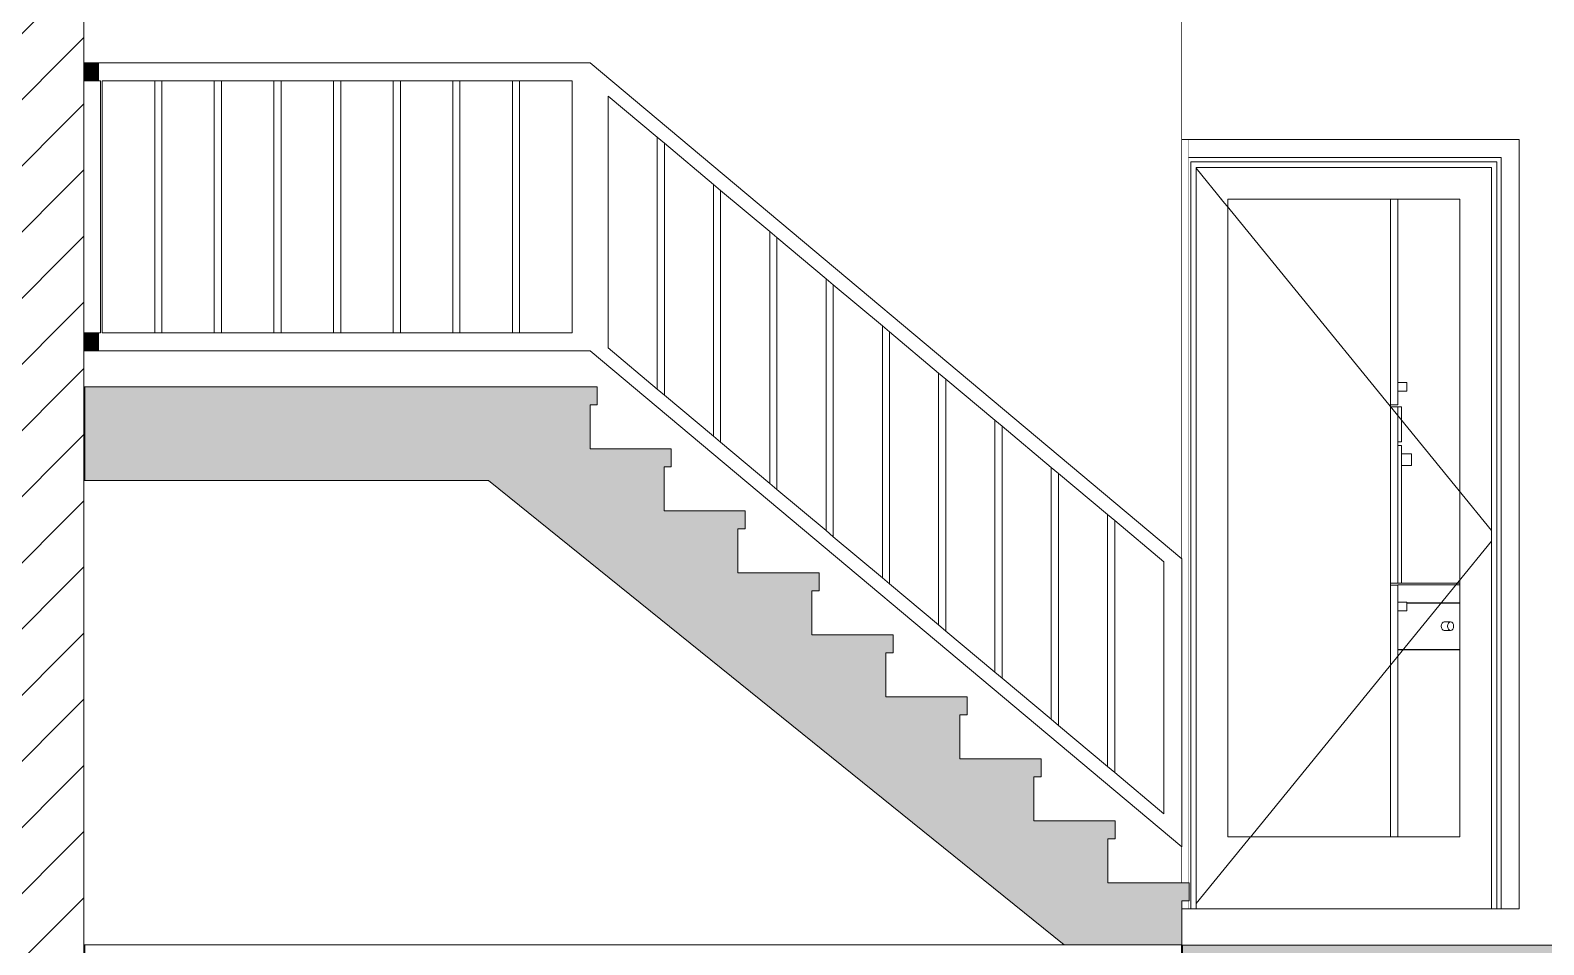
# Model space of a CAD drawing. Header units: millimetres. Extents: x -9413 to 8527, y -300 to 11224.
# Drawn here: x -3089 to 1117, y 4100 to 6641 of the extents above; entities that cross this region are included whole.
import ezdxf

# ---------------------------------------------------------------- set-up
doc = ezdxf.new("R2010")
doc.units = ezdxf.units.MM
doc.header["$MEASUREMENT"] = 0
doc.linetypes.add('Wipeout_Contour', pattern=[1000, 0, -1000])
for name, color, linetype in [('ArchiCAD Doors', 7, 'Continuous'), ('Interior - Furniture', 7, 'Continuous'), ('Structural - Bearing', 7, 'Continuous'), ('Structural - Combined', 7, 'Continuous')]:
    doc.layers.add(name, color=color, linetype=linetype)
for name, color, linetype, lineweight, true_color in [('ArchiCAD Doors_Pen_No__3', 7, 'Continuous', 18, 0xff6600), ('ArchiCAD Doors_Pen_No__87', 7, 'Continuous', 20, 0x6a6a6a), ('Interior - Furniture _Pen_No__4', 7, 'Continuous', 20, 0x029e21), ('Structural - Bearing_Pen_No__160', 7, 'Continuous', 20, 0xb4a35c), ('Structural - Bearing_Pen_No__168', 7, 'Continuous', 13, 0xfe847a), ('Structural - Bearing_Pen_No__29', 7, 'Continuous', 35, 0x3dad99), ('Structural - Bearing_Pen_No__87', 7, 'Continuous', 20, 0x6a6a6a), ('Structural - Combined_Pen_No__160', 7, 'Continuous', 20, 0xb4a35c), ('Structural - Combined_Pen_No__161', 7, 'Continuous', 13, 0x6a6a6a)]:
    doc.layers.add(name, color=color, linetype=linetype, lineweight=lineweight, true_color=true_color)
doc.layers.add('Structural - Bearing_Pen_No__27', color=7, linetype='Continuous', lineweight=35)
doc.layers.add('Structural - Combined_Pen_No__141', color=7, linetype='Continuous', lineweight=20)
pattern_1 = [(45, (0, 0), (-91.9239, 91.9239), [])]

# ---------------------------------------------------------------- blocks, each defined once
blk = doc.blocks.new('Section Elem_10_6')
at = {"color": 254, "linetype": 'Wipeout_Contour', "lineweight": 0, "ltscale": 16763.151446}
blk.add_wipeout([(-2938.6, 1000), (-2938.6, 4100), (-3238.6, 4100), (-3238.6, 1000)], dxfattribs=at).dxf.layer = 'Structural - Bearing'
at = {"layer": 'Structural - Bearing_Pen_No__168', "linetype": 'Continuous'}
h = blk.add_hatch(dxfattribs=at)
h.set_pattern_fill('Common_Brick_0006', color=256, style=0, pattern_type=2)
h.set_pattern_definition(pattern_1)
h.paths.add_polyline_path([(-2938.6, 1000), (-2938.6, 4100), (-3238.6, 4100), (-3238.6, 1000)])
at = {"layer": 'Structural - Bearing_Pen_No__27', "linetype": 'Continuous'}
blk.add_line((-2938.6, 4100), (-2938.6, 2550), dxfattribs=at)
blk = doc.blocks.new('Section Elem_11_6')
at = {"layer": 'Structural - Bearing_Pen_No__160', "linetype": 'Continuous', "lineweight": 0, "true_color": 0x5a512e}
blk.add_hatch(color=59, dxfattribs=at).paths.add_polyline_path([(3761.4, 3900), (3761.4, 4100), (111.4, 4100), (111.4, 3900)])
at = {"layer": 'Structural - Bearing_Pen_No__29', "linetype": 'Continuous'}
for p, q in [((111.4, 4100), (111.4, 3900)), ((1461.8, 4100), (111.4, 4100)), ((1661.8, 4100), (1461.8, 4100)), ((3461.4, 4100), (1661.8, 4100)), ((3761.4, 4100), (3461.4, 4100)), ((3761.4, 4100), (3761.4, 3900)), ((3761.4, 3900), (111.4, 3900))]:
    blk.add_line(p, q, dxfattribs=at)
blk = doc.blocks.new('Section Elem_12_6')
at = {"color": 254, "linetype": 'Wipeout_Contour', "lineweight": 0, "ltscale": 25940.846962}
blk.add_wipeout([(-3238.6, 7200), (-3238.6, 4100), (-2938.6, 4100), (-2938.6, 7200)], dxfattribs=at).dxf.layer = 'Structural - Bearing'
at = {"layer": 'Structural - Bearing_Pen_No__168', "linetype": 'Continuous'}
h = blk.add_hatch(dxfattribs=at)
h.set_pattern_fill('Common_Brick_0006', color=256, style=0, pattern_type=2)
h.set_pattern_definition(pattern_1)
h.paths.add_polyline_path([(-3238.6, 7200), (-3238.6, 4100), (-2938.6, 4100), (-2938.6, 7200)])
at = {"layer": 'Structural - Bearing_Pen_No__27', "linetype": 'Continuous'}
for p, q in [((-2938.6, 7200), (-2938.6, 6550)), ((-2938.6, 6550), (-2938.6, 6500)), ((-2938.6, 6500), (-2938.6, 5800)), ((-2938.6, 5800), (-2938.6, 5750)), ((-2938.6, 5750), (-2938.6, 5650)), ((-2938.6, 5390), (-2938.6, 4100))]:
    blk.add_line(p, q, dxfattribs=at)
at = {"layer": 'Structural - Bearing_Pen_No__27', "linetype": 'Continuous', "flags": 128}
blk.add_lwpolyline([(-2938.6, 5650), (-2938.6, 5600), (-2938.6, 5390)], dxfattribs=at)
blk = doc.blocks.new('Section Elem_14_6')
at = {"color": 254, "linetype": 'Wipeout_Contour', "lineweight": 0, "ltscale": 34057.648705}
blk.add_wipeout([(111.4, 7200), (-2938.6, 7200), (-2938.6, 6550), (-1533.1, 6550), (111.4, 5172.2)], dxfattribs=at).dxf.layer = 'Structural - Bearing'
at = {"color": 254, "linetype": 'Wipeout_Contour', "lineweight": 0, "ltscale": 27063.456372}
blk.add_wipeout([(-2888.6, 5800), (-2742.9, 5800), (-2742.9, 6500), (-2888.6, 6500)], dxfattribs=at).dxf.layer = 'Structural - Bearing'
at = {"color": 254, "linetype": 'Wipeout_Contour', "lineweight": 0, "ltscale": 20976.431019}
blk.add_wipeout([(-2938.6, 4100), (-215.6, 4100), (-1815, 5390), (-2938.6, 5390)], dxfattribs=at).dxf.layer = 'Structural - Bearing'
at = {"layer": 'Structural - Bearing_Pen_No__87', "linetype": 'Continuous'}
blk.add_line((-2938.6, 4100), (-215.6, 4100), dxfattribs=at)
at = {"color": 254, "linetype": 'Wipeout_Contour', "lineweight": 0, "ltscale": 26793.817234}
blk.add_wipeout([(-2722.9, 5800), (-2577.2, 5800), (-2577.2, 6500), (-2722.9, 6500)], dxfattribs=at).dxf.layer = 'Structural - Bearing'
at = {"color": 254, "linetype": 'Wipeout_Contour', "lineweight": 0, "ltscale": 189339.405392}
blk.add_wipeout([(-2938.6, 5750), (-2938.6, 5650), (-1513.1, 5650), (-1513.1, 5600), (-1533.1, 5600), (-1533.1, 5477.8), (-1307.5, 5477.8), (-1307.5, 5427.8), (-1327.5, 5427.8), (-1327.5, 5305.6), (-1102, 5305.6), (-1102, 5255.6), (-1122, 5255.6), (-1122, 5133.3), (-896.4, 5133.3), (-896.4, 5083.3), (-916.4, 5083.3), (-916.4, 4961.1), (-690.8, 4961.1), (-690.8, 4911.1), (-710.8, 4911.1), (-710.8, 4788.9), (-485.3, 4788.9), (-485.3, 4738.9), (-505.3, 4738.9), (-505.3, 4616.7), (-279.7, 4616.7), (-279.7, 4566.7), (-299.7, 4566.7), (-299.7, 4444.4), (-74.2, 4444.4), (-74.2, 4394.4), (-94.2, 4394.4), (-94.2, 4272.2), (111.4, 4272.2), (111.4, 4372.2), (-1533.1, 5750)], dxfattribs=at).dxf.layer = 'Structural - Bearing'
at = {"layer": 'Structural - Bearing_Pen_No__87', "linetype": 'Continuous'}
for p, q in [((111.4, 7100), (111.4, 5172.2)), ((111.4, 4372.2), (111.4, 4272.2))]:
    blk.add_line(p, q, dxfattribs=at)
at = {"color": 254, "linetype": 'Wipeout_Contour', "lineweight": 0, "ltscale": 26538.008132}
blk.add_wipeout([(-2557.2, 6500), (-2557.2, 5800), (-2411.5, 5800), (-2411.5, 6500)], dxfattribs=at).dxf.layer = 'Structural - Bearing'
at = {"color": 254, "linetype": 'Wipeout_Contour', "lineweight": 0, "ltscale": 24859.63226}
blk.add_wipeout([(-1483.1, 5758.1), (-1346.6, 5643.8), (-1346.6, 6343.8), (-1483.1, 6458.1)], dxfattribs=at).dxf.layer = 'Structural - Bearing'
at = {"color": 254, "linetype": 'Wipeout_Contour', "lineweight": 0, "ltscale": 26296.435753}
blk.add_wipeout([(-2245.8, 6500), (-2391.5, 6500), (-2391.5, 5800), (-2245.8, 5800)], dxfattribs=at).dxf.layer = 'Structural - Bearing'
at = {"color": 254, "linetype": 'Wipeout_Contour', "lineweight": 0, "ltscale": 24211.363841}
blk.add_wipeout([(-1326.6, 6327), (-1326.6, 5627), (-1190.2, 5512.7), (-1190.2, 6212.7)], dxfattribs=at).dxf.layer = 'Structural - Bearing'
at = {"color": 254, "linetype": 'Wipeout_Contour', "lineweight": 0, "ltscale": 26069.498976}
blk.add_wipeout([(-2225.8, 5800), (-2080.2, 5800), (-2080.2, 6500), (-2225.8, 6500)], dxfattribs=at).dxf.layer = 'Structural - Bearing'
at = {"color": 254, "linetype": 'Wipeout_Contour', "lineweight": 0, "ltscale": 23573.560666}
blk.add_wipeout([(-1170.2, 5496), (-1033.7, 5381.6), (-1033.7, 6081.6), (-1170.2, 6196)], dxfattribs=at).dxf.layer = 'Structural - Bearing'
at = {"color": 254, "linetype": 'Wipeout_Contour', "lineweight": 0, "ltscale": 25857.586457}
blk.add_wipeout([(-2060.2, 5800), (-1914.5, 5800), (-1914.5, 6500), (-2060.2, 6500)], dxfattribs=at).dxf.layer = 'Structural - Bearing'
at = {"color": 254, "linetype": 'Wipeout_Contour', "lineweight": 0, "ltscale": 22947.100824}
blk.add_wipeout([(-1013.7, 6064.9), (-1013.7, 5364.9), (-877.3, 5250.6), (-877.3, 5950.6)], dxfattribs=at).dxf.layer = 'Structural - Bearing'
at = {"color": 254, "linetype": 'Wipeout_Contour', "lineweight": 0, "ltscale": 25661.073785}
blk.add_wipeout([(-1748.8, 6500), (-1894.5, 6500), (-1894.5, 5800), (-1748.8, 5800)], dxfattribs=at).dxf.layer = 'Structural - Bearing'
at = {"color": 254, "linetype": 'Wipeout_Contour', "lineweight": 0, "ltscale": 22332.945197}
blk.add_wipeout([(-857.3, 5233.8), (-720.8, 5119.5), (-720.8, 5819.5), (-857.3, 5933.8)], dxfattribs=at).dxf.layer = 'Structural - Bearing'
at = {"color": 254, "linetype": 'Wipeout_Contour', "lineweight": 0, "ltscale": 25480.320579}
blk.add_wipeout([(-1583.1, 6500), (-1728.8, 6500), (-1728.8, 5800), (-1583.1, 5800)], dxfattribs=at).dxf.layer = 'Structural - Bearing'
at = {"color": 254, "linetype": 'Wipeout_Contour', "lineweight": 0, "ltscale": 21732.145141}
blk.add_wipeout([(-700.8, 5102.7), (-564.4, 4988.4), (-564.4, 5688.4), (-700.8, 5802.7)], dxfattribs=at).dxf.layer = 'Structural - Bearing'
at = {"color": 254, "linetype": 'Wipeout_Contour', "lineweight": 0, "ltscale": 21145.848076}
blk.add_wipeout([(-408, 5557.3), (-544.4, 5671.7), (-544.4, 4971.7), (-408, 4857.3)], dxfattribs=at).dxf.layer = 'Structural - Bearing'
at = {"color": 254, "linetype": 'Wipeout_Contour', "lineweight": 0, "ltscale": 20575.304655}
blk.add_wipeout([(-388, 4840.6), (-251.5, 4726.3), (-251.5, 5426.3), (-388, 5540.6)], dxfattribs=at).dxf.layer = 'Structural - Bearing'
at = {"color": 254, "linetype": 'Wipeout_Contour', "lineweight": 0, "ltscale": 20021.874177}
blk.add_wipeout([(-95.1, 5295.2), (-231.5, 5409.5), (-231.5, 4709.5), (-95.1, 4595.2)], dxfattribs=at).dxf.layer = 'Structural - Bearing'
at = {"color": 254, "linetype": 'Wipeout_Contour', "lineweight": 0, "ltscale": 19487.029088}
blk.add_wipeout([(61.4, 5164.1), (-75.1, 5278.4), (-75.1, 4578.4), (61.4, 4464.1)], dxfattribs=at).dxf.layer = 'Structural - Bearing'
blk = doc.blocks.new('Section Elem_15_6')
at = {"color": 254, "linetype": 'Wipeout_Contour', "lineweight": 0, "ltscale": 78895.874433}
blk.add_wipeout([(111.4, 4200), (111.4, 4100), (1461.8, 4100), (1461.8, 4200), (1442.8, 4200), (1442.8, 6287), (1442.8, 6297.1), (1442.8, 6337), (1461.8, 6337), (1461.8, 7100), (111.4, 7100), (111.4, 6337), (1048.5, 6337), (1048.5, 4200)], dxfattribs=at).dxf.layer = 'Structural - Bearing'
blk = doc.blocks.new('Section Elem_17_6')
at = {"color": 254, "linetype": 'Wipeout_Contour', "lineweight": 0, "ltscale": 21224.195422}
blk.add_wipeout([(111.4, 6337), (111.4, 4272.2), (130.4, 4272.2), (130.4, 6337)], dxfattribs=at).dxf.layer = 'ArchiCAD Doors'
at = {"color": 254, "linetype": 'Wipeout_Contour', "lineweight": 0, "ltscale": 16851.425121}
blk.add_wipeout([(130.4, 4222.2), (111.4, 4222.2), (111.4, 4200), (130.4, 4200)], dxfattribs=at).dxf.layer = 'ArchiCAD Doors'
at = {"layer": 'ArchiCAD Doors_Pen_No__3', "linetype": 'Continuous'}
for p, q in [((130.4, 6337), (111.4, 6337)), ((130.4, 6337), (130.4, 4272.2)), ((130.4, 4222.2), (130.4, 4200)), ((111.4, 4200), (130.4, 4200))]:
    blk.add_line(p, q, dxfattribs=at)
blk = doc.blocks.new('Section Elem_18_6')
at = {"color": 254, "linetype": 'Wipeout_Contour', "lineweight": 0, "ltscale": 37958.321211}
blk.add_wipeout([(136.5, 6275), (130.4, 6281.2), (130.4, 4272.2), (131.4, 4272.2), (131.4, 4222.2), (130.4, 4222.2), (130.4, 4200), (136.5, 4200)], dxfattribs=at).dxf.layer = 'ArchiCAD Doors'
at = {"color": 254, "linetype": 'Wipeout_Contour', "lineweight": 0, "ltscale": 21349.174318}
blk.add_wipeout([(986.5, 4200), (998.5, 4200), (998.5, 6287), (986.5, 6275)], dxfattribs=at).dxf.layer = 'ArchiCAD Doors'
at = {"color": 254, "linetype": 'Wipeout_Contour', "lineweight": 0, "ltscale": 31565.238787}
blk.add_wipeout([(998.5, 6287), (130.4, 6287), (130.4, 6281.2), (136.5, 6275), (986.5, 6275)], dxfattribs=at).dxf.layer = 'ArchiCAD Doors'
at = {"color": 254, "linetype": 'Wipeout_Contour', "lineweight": 0, "ltscale": 21434.835043}
blk.add_wipeout([(1048.5, 6337), (998.5, 6287), (998.5, 4200), (1048.5, 4200)], dxfattribs=at).dxf.layer = 'ArchiCAD Doors'
at = {"color": 254, "linetype": 'Wipeout_Contour', "lineweight": 0, "ltscale": 20928.262791}
blk.add_wipeout([(136.5, 6260), (136.5, 4200), (151.5, 4200), (151.5, 6260)], dxfattribs=at).dxf.layer = 'ArchiCAD Doors'
at = {"color": 254, "linetype": 'Wipeout_Contour', "lineweight": 0, "ltscale": 25415.647645}
blk.add_wipeout([(1048.5, 6337), (130.4, 6337), (130.4, 6287), (998.5, 6287)], dxfattribs=at).dxf.layer = 'ArchiCAD Doors'
at = {"color": 254, "linetype": 'Wipeout_Contour', "lineweight": 0, "ltscale": 21297.337401}
blk.add_wipeout([(971.5, 6260), (971.5, 4200), (986.5, 4200), (986.5, 6260)], dxfattribs=at).dxf.layer = 'ArchiCAD Doors'
at = {"color": 254, "linetype": 'Wipeout_Contour', "lineweight": 0, "ltscale": 21159.616962}
blk.add_wipeout([(239.5, 6172), (151.5, 6172), (151.5, 4400), (239.5, 4400)], dxfattribs=at).dxf.layer = 'ArchiCAD Doors'
at = {"layer": 'ArchiCAD Doors_Pen_No__3', "linetype": 'Continuous'}
for p, q in [((1048.5, 6337), (130.4, 6337)), ((1048.5, 4200), (1048.5, 6337)), ((998.5, 4200), (1048.5, 4200))]:
    blk.add_line(p, q, dxfattribs=at)
at = {"color": 254, "linetype": 'Wipeout_Contour', "lineweight": 0, "ltscale": 37823.011636}
blk.add_wipeout([(136.5, 6275), (136.5, 6260), (151.5, 6260), (971.5, 6260), (986.5, 6260), (986.5, 6275)], dxfattribs=at).dxf.layer = 'ArchiCAD Doors'
at = {"color": 254, "linetype": 'Wipeout_Contour', "lineweight": 0, "ltscale": 21476.669925}
blk.add_wipeout([(883.5, 4400), (971.5, 4400), (971.5, 6172), (883.5, 6172)], dxfattribs=at).dxf.layer = 'ArchiCAD Doors'
at = {"layer": 'ArchiCAD Doors_Pen_No__3', "linetype": 'Continuous'}
for p, q in [((130.4, 6287), (998.5, 6287)), ((998.5, 6287), (998.5, 4200))]:
    blk.add_line(p, q, dxfattribs=at)
at = {"color": 254, "linetype": 'Wipeout_Contour', "lineweight": 0, "ltscale": 37429.125835}
blk.add_wipeout([(971.5, 6260), (151.5, 6260), (151.5, 6172), (239.5, 6172), (883.5, 6172), (971.5, 6172)], dxfattribs=at).dxf.layer = 'ArchiCAD Doors'
at = {"color": 254, "linetype": 'Wipeout_Contour', "lineweight": 0, "ltscale": 26317.445543}
blk.add_wipeout([(239.5, 4400), (151.5, 4400), (151.5, 4200), (971.5, 4200), (971.5, 4400), (883.5, 4400)], dxfattribs=at).dxf.layer = 'ArchiCAD Doors'
at = {"layer": 'ArchiCAD Doors_Pen_No__3', "linetype": 'Continuous'}
for p, q in [((136.5, 6275), (136.5, 4200)), ((986.5, 6275), (136.5, 6275)), ((986.5, 4200), (986.5, 6275)), ((151.5, 4200), (151.5, 6260)), ((151.5, 6260), (971.5, 6260)), ((971.5, 6260), (971.5, 4200)), ((136.5, 4200), (130.4, 4200)), ((998.5, 4200), (986.5, 4200))]:
    blk.add_line(p, q, dxfattribs=at)
at = {"layer": 'ArchiCAD Doors_Pen_No__87', "linetype": 'Continuous'}
blk.add_line((136.5, 4200), (986.5, 4200), dxfattribs=at)
at = {"color": 254, "linetype": 'Wipeout_Contour', "lineweight": 0, "ltscale": 21305.86373}
blk.add_wipeout([(239.5, 4400), (883.5, 4400), (883.5, 6172), (239.5, 6172)], dxfattribs=at).dxf.layer = 'ArchiCAD Doors'
at = {"layer": 'ArchiCAD Doors_Pen_No__3', "linetype": 'Continuous'}
for p, q in [((151.5, 6257.3), (971.5, 5250.7)), ((239.5, 4400), (239.5, 6172)), ((239.5, 6172), (883.5, 6172)), ((883.5, 6172), (883.5, 4400)), ((151.5, 4214.7), (971.5, 5221.3)), ((883.5, 4400), (239.5, 4400))]:
    blk.add_line(p, q, dxfattribs=at)
blk = doc.blocks.new('Section Elem_30_6')
at = {"layer": 'Structural - Combined_Pen_No__160', "linetype": 'Continuous', "lineweight": 0, "true_color": 0x5a512e}
for points in [[(-2938.6, 5600), (-1738.6, 5600), (-1738.6, 5650), (-2938.6, 5650)], [(-1513.1, 5600), (-1513.1, 5650), (-1738.6, 5650), (-1738.6, 5600)], [(-1533.1, 5477.8), (-1533.1, 5600), (-1563.1, 5600), (-1563.1, 5477.8)], [(-1307.5, 5427.8), (-1307.5, 5477.8), (-1563.1, 5477.8), (-1563.1, 5427.8)], [(-1327.5, 5305.6), (-1327.5, 5427.8), (-1357.5, 5427.8), (-1357.5, 5305.6)], [(-1102, 5255.6), (-1102, 5305.6), (-1357.5, 5305.6), (-1357.5, 5255.6)], [(-1122, 5133.3), (-1122, 5255.6), (-1152, 5255.6), (-1152, 5133.3)], [(-896.4, 5083.3), (-896.4, 5133.3), (-1152, 5133.3), (-1152, 5083.3)], [(-916.4, 4961.1), (-916.4, 5083.3), (-946.4, 5083.3), (-946.4, 4961.1)], [(-690.8, 4911.1), (-690.8, 4961.1), (-946.4, 4961.1), (-946.4, 4911.1)], [(-710.8, 4788.9), (-710.8, 4911.1), (-740.8, 4911.1), (-740.8, 4788.9)], [(-485.3, 4738.9), (-485.3, 4788.9), (-740.8, 4788.9), (-740.8, 4738.9)], [(-505.3, 4616.7), (-505.3, 4738.9), (-535.3, 4738.9), (-535.3, 4616.7)], [(-279.7, 4566.7), (-279.7, 4616.7), (-535.3, 4616.7), (-535.3, 4566.7)], [(-299.7, 4444.4), (-299.7, 4566.7), (-329.7, 4566.7), (-329.7, 4444.4)], [(-74.2, 4394.4), (-74.2, 4444.4), (-329.7, 4444.4), (-329.7, 4394.4)], [(-94.2, 4272.2), (-94.2, 4394.4), (-124.2, 4394.4), (-124.2, 4272.2)], [(131.4, 4222.2), (131.4, 4272.2), (-124.2, 4272.2), (-124.2, 4222.2)], [(111.4, 4100), (111.4, 4222.2), (81.4, 4222.2), (81.4, 4100)]]:
    blk.add_hatch(color=59, dxfattribs=at).paths.add_polyline_path(points)
at = {"layer": 'Structural - Combined_Pen_No__141', "linetype": 'Continuous'}
for p, q in [((-2898.6, 6550), (-2938.6, 6550)), ((-2898.6, 5750), (-2938.6, 5750)), ((-1513.1, 5650), (-1513.1, 5600)), ((-1533.1, 5600), (-1533.1, 5477.8)), ((-1513.1, 5600), (-1533.1, 5600)), ((-1307.5, 5477.8), (-1533.1, 5477.8)), ((-1307.5, 5477.8), (-1307.5, 5427.8)), ((-1327.5, 5427.8), (-1327.5, 5305.6)), ((-1307.5, 5427.8), (-1327.5, 5427.8)), ((-1815, 5390), (-2938.6, 5390)), ((-1102, 5305.6), (-1327.5, 5305.6)), ((-1102, 5305.6), (-1102, 5255.6)), ((-1122, 5255.6), (-1122, 5133.3)), ((-1102, 5255.6), (-1122, 5255.6)), ((-896.4, 5133.3), (-1122, 5133.3)), ((-896.4, 5133.3), (-896.4, 5083.3)), ((-916.4, 5083.3), (-916.4, 4961.1)), ((-896.4, 5083.3), (-916.4, 5083.3)), ((-690.8, 4961.1), (-916.4, 4961.1)), ((-690.8, 4961.1), (-690.8, 4911.1)), ((-710.8, 4911.1), (-710.8, 4788.9)), ((-690.8, 4911.1), (-710.8, 4911.1)), ((-485.3, 4788.9), (-710.8, 4788.9)), ((-485.3, 4788.9), (-485.3, 4738.9)), ((-505.3, 4738.9), (-505.3, 4616.7)), ((-485.3, 4738.9), (-505.3, 4738.9)), ((-279.7, 4616.7), (-505.3, 4616.7)), ((-279.7, 4616.7), (-279.7, 4566.7)), ((-299.7, 4566.7), (-299.7, 4444.4)), ((-279.7, 4566.7), (-299.7, 4566.7)), ((-74.2, 4444.4), (-299.7, 4444.4)), ((-74.2, 4444.4), (-74.2, 4394.4)), ((-94.2, 4394.4), (-94.2, 4272.2)), ((-74.2, 4394.4), (-94.2, 4394.4)), ((131.4, 4272.2), (-94.2, 4272.2)), ((131.4, 4272.2), (131.4, 4222.2)), ((111.4, 4222.2), (111.4, 4100)), ((131.4, 4222.2), (111.4, 4222.2))]:
    blk.add_line(p, q, dxfattribs=at)
at = {"layer": 'Structural - Combined_Pen_No__141', "linetype": 'Continuous', "flags": 128}
for points in [[(-1513.1, 5650), (-1738.6, 5650), (-2938.6, 5650)], [(111.4, 4100), (81.4, 4100), (-215.6, 4100)]]:
    blk.add_lwpolyline(points, dxfattribs=at)
at = {"layer": 'Structural - Combined_Pen_No__161', "linetype": 'Continuous'}
for p, q in [((-2898.6, 6550), (-1533.1, 6550)), ((-1583.1, 5800), (-1583.1, 6500)), ((-1483.1, 6458.1), (-1483.1, 5758.1)), ((-1533.1, 5750), (-2898.6, 5750)), ((61.4, 4464.1), (61.4, 5164.1)), ((111.4, 5172.2), (111.4, 4372.2))]:
    blk.add_line(p, q, dxfattribs=at)
at = {"color": 254, "linetype": 'Wipeout_Contour', "lineweight": 0, "ltscale": 27232.147526}
blk.add_wipeout([(-2938.6, 6500), (-2938.6, 5800), (-2893.6, 5800), (-2893.6, 6500)], dxfattribs=at).dxf.layer = 'Structural - Combined'
at = {"color": 254, "linetype": 'Wipeout_Contour', "lineweight": 0, "ltscale": 26925.634722}
blk.add_wipeout([(-2722.9, 5800), (-2722.9, 6500), (-2742.9, 6500), (-2742.9, 5800)], dxfattribs=at).dxf.layer = 'Structural - Combined'
at = {"color": 254, "linetype": 'Wipeout_Contour', "lineweight": 0, "ltscale": 26662.82075}
blk.add_wipeout([(-2557.2, 5800), (-2557.2, 6500), (-2577.2, 6500), (-2577.2, 5800)], dxfattribs=at).dxf.layer = 'Structural - Combined'
at = {"color": 254, "linetype": 'Wipeout_Contour', "lineweight": 0, "ltscale": 26414.041583}
blk.add_wipeout([(-2391.5, 5800), (-2391.5, 6500), (-2411.5, 6500), (-2411.5, 5800)], dxfattribs=at).dxf.layer = 'Structural - Combined'
at = {"color": 254, "linetype": 'Wipeout_Contour', "lineweight": 0, "ltscale": 26179.700581}
blk.add_wipeout([(-2225.8, 5800), (-2225.8, 6500), (-2245.8, 6500), (-2245.8, 5800)], dxfattribs=at).dxf.layer = 'Structural - Combined'
at = {"color": 254, "linetype": 'Wipeout_Contour', "lineweight": 0, "ltscale": 25960.192119}
blk.add_wipeout([(-2060.2, 5800), (-2060.2, 6500), (-2080.2, 6500), (-2080.2, 5800)], dxfattribs=at).dxf.layer = 'Structural - Combined'
at = {"color": 254, "linetype": 'Wipeout_Contour', "lineweight": 0, "ltscale": 25755.898903}
blk.add_wipeout([(-1894.5, 5800), (-1894.5, 6500), (-1914.5, 6500), (-1914.5, 5800)], dxfattribs=at).dxf.layer = 'Structural - Combined'
at = {"color": 254, "linetype": 'Wipeout_Contour', "lineweight": 0, "ltscale": 25567.189178}
blk.add_wipeout([(-1728.8, 5800), (-1728.8, 6500), (-1748.8, 6500), (-1748.8, 5800)], dxfattribs=at).dxf.layer = 'Structural - Combined'
at = {"color": 254, "linetype": 'Wipeout_Contour', "lineweight": 0, "ltscale": 24533.3039}
blk.add_wipeout([(-1326.6, 5627), (-1326.6, 6327), (-1346.6, 6343.8), (-1346.6, 5643.8)], dxfattribs=at).dxf.layer = 'Structural - Combined'
at = {"color": 254, "linetype": 'Wipeout_Contour', "lineweight": 0, "ltscale": 23890.085478}
blk.add_wipeout([(-1170.2, 5496), (-1170.2, 6196), (-1190.2, 6212.7), (-1190.2, 5512.7)], dxfattribs=at).dxf.layer = 'Structural - Combined'
at = {"color": 254, "linetype": 'Wipeout_Contour', "lineweight": 0, "ltscale": 23257.754019}
blk.add_wipeout([(-1013.7, 5364.9), (-1013.7, 6064.9), (-1033.7, 6081.6), (-1033.7, 5381.6)], dxfattribs=at).dxf.layer = 'Structural - Combined'
at = {"color": 254, "linetype": 'Wipeout_Contour', "lineweight": 0, "ltscale": 22637.227619}
blk.add_wipeout([(-857.3, 5233.8), (-857.3, 5933.8), (-877.3, 5950.6), (-877.3, 5250.6)], dxfattribs=at).dxf.layer = 'Structural - Combined'
at = {"color": 254, "linetype": 'Wipeout_Contour', "lineweight": 0, "ltscale": 22029.510823}
blk.add_wipeout([(-700.8, 5102.7), (-700.8, 5802.7), (-720.8, 5819.5), (-720.8, 5119.5)], dxfattribs=at).dxf.layer = 'Structural - Combined'
at = {"color": 254, "linetype": 'Wipeout_Contour', "lineweight": 0, "ltscale": 21435.701472}
blk.add_wipeout([(-544.4, 4971.7), (-544.4, 5671.7), (-564.4, 5688.4), (-564.4, 4988.4)], dxfattribs=at).dxf.layer = 'Structural - Combined'
at = {"color": 254, "linetype": 'Wipeout_Contour', "lineweight": 0, "ltscale": 20856.997359}
blk.add_wipeout([(-388, 4840.6), (-388, 5540.6), (-408, 5557.3), (-408, 4857.3)], dxfattribs=at).dxf.layer = 'Structural - Combined'
at = {"color": 254, "linetype": 'Wipeout_Contour', "lineweight": 0, "ltscale": 20294.70236}
blk.add_wipeout([(-231.5, 4709.5), (-231.5, 5409.5), (-251.5, 5426.3), (-251.5, 4726.3)], dxfattribs=at).dxf.layer = 'Structural - Combined'
at = {"color": 254, "linetype": 'Wipeout_Contour', "lineweight": 0, "ltscale": 19750.231608}
blk.add_wipeout([(-75.1, 4578.4), (-75.1, 5278.4), (-95.1, 5295.2), (-95.1, 4595.2)], dxfattribs=at).dxf.layer = 'Structural - Combined'
at = {"layer": 'Structural - Combined_Pen_No__160', "linetype": 'Continuous', "lineweight": 0, "true_color": 0x5a512e}
for points in [[(-2938.6, 6550), (-2938.6, 6500), (-2898.6, 6500), (-2898.6, 6550)], [(-2938.6, 5750), (-2898.6, 5750), (-2898.6, 5800), (-2938.6, 5800)], [(-215.6, 4100), (81.4, 4100), (81.4, 4222.2), (-124.2, 4222.2), (-124.2, 4394.4), (-329.7, 4394.4), (-329.7, 4566.7), (-535.3, 4566.7), (-535.3, 4738.9), (-740.8, 4738.9), (-740.8, 4911.1), (-946.4, 4911.1), (-946.4, 5083.3), (-1152, 5083.3), (-1152, 5255.6), (-1357.5, 5255.6), (-1357.5, 5427.8), (-1563.1, 5427.8), (-1563.1, 5600), (-1768.6, 5600), (-2938.6, 5600), (-2938.6, 5390), (-1815, 5390)]]:
    blk.add_hatch(color=59, dxfattribs=at).paths.add_polyline_path(points)
at = {"layer": 'Structural - Combined_Pen_No__141', "linetype": 'Continuous'}
for p, q in [((-2898.6, 6550), (-2898.6, 6500)), ((-2898.6, 6500), (-2938.6, 6500)), ((-2898.6, 5800), (-2938.6, 5800)), ((-2898.6, 5800), (-2898.6, 5750)), ((-1815, 5390), (-215.6, 4100))]:
    blk.add_line(p, q, dxfattribs=at)
at = {"layer": 'Structural - Combined_Pen_No__161', "linetype": 'Continuous'}
for p, q in [((-1533.1, 6550), (111.4, 5172.2)), ((-2898.6, 6500), (-2893.6, 6500)), ((-2893.6, 5800), (-2893.6, 6500)), ((-2742.9, 6500), (-2888.6, 6500)), ((-2888.6, 6500), (-2888.6, 5800)), ((-2742.9, 5800), (-2742.9, 6500)), ((-2742.9, 6500), (-2722.9, 6500)), ((-2722.9, 6500), (-2722.9, 5800)), ((-2577.2, 6500), (-2722.9, 6500)), ((-2577.2, 5800), (-2577.2, 6500)), ((-2577.2, 6500), (-2557.2, 6500)), ((-2557.2, 6500), (-2557.2, 5800)), ((-2411.5, 6500), (-2557.2, 6500)), ((-2411.5, 5800), (-2411.5, 6500)), ((-2411.5, 6500), (-2391.5, 6500)), ((-2391.5, 6500), (-2391.5, 5800)), ((-2245.8, 6500), (-2391.5, 6500)), ((-2245.8, 5800), (-2245.8, 6500)), ((-2245.8, 6500), (-2225.8, 6500)), ((-2225.8, 6500), (-2225.8, 5800)), ((-2080.2, 6500), (-2225.8, 6500)), ((-2080.2, 5800), (-2080.2, 6500)), ((-2080.2, 6500), (-2060.2, 6500)), ((-2060.2, 6500), (-2060.2, 5800)), ((-1914.5, 6500), (-2060.2, 6500)), ((-1914.5, 5800), (-1914.5, 6500)), ((-1914.5, 6500), (-1894.5, 6500)), ((-1894.5, 6500), (-1894.5, 5800)), ((-1748.8, 6500), (-1894.5, 6500)), ((-1748.8, 5800), (-1748.8, 6500)), ((-1748.8, 6500), (-1728.8, 6500)), ((-1728.8, 6500), (-1728.8, 5800)), ((-1583.1, 6500), (-1728.8, 6500)), ((-1346.6, 6343.8), (-1483.1, 6458.1)), ((-1346.6, 5643.8), (-1346.6, 6343.8)), ((-1346.6, 6343.8), (-1326.6, 6327)), ((-1326.6, 6327), (-1326.6, 5627)), ((-1190.2, 6212.7), (-1326.6, 6327)), ((-1190.2, 5512.7), (-1190.2, 6212.7)), ((-1190.2, 6212.7), (-1170.2, 6196)), ((-1170.2, 6196), (-1170.2, 5496)), ((-1033.7, 6081.6), (-1170.2, 6196)), ((-1033.7, 5381.6), (-1033.7, 6081.6)), ((-1033.7, 6081.6), (-1013.7, 6064.9)), ((-1013.7, 6064.9), (-1013.7, 5364.9)), ((-877.3, 5950.6), (-1013.7, 6064.9)), ((-877.3, 5250.6), (-877.3, 5950.6)), ((-877.3, 5950.6), (-857.3, 5933.8)), ((-857.3, 5933.8), (-857.3, 5233.8)), ((-720.8, 5819.5), (-857.3, 5933.8)), ((-720.8, 5119.5), (-720.8, 5819.5)), ((-720.8, 5819.5), (-700.8, 5802.7)), ((-2898.6, 5800), (-2893.6, 5800)), ((-2888.6, 5800), (-2742.9, 5800)), ((-2722.9, 5800), (-2742.9, 5800)), ((-2722.9, 5800), (-2577.2, 5800)), ((-2557.2, 5800), (-2577.2, 5800)), ((-2557.2, 5800), (-2411.5, 5800)), ((-2391.5, 5800), (-2411.5, 5800)), ((-2391.5, 5800), (-2245.8, 5800)), ((-2225.8, 5800), (-2245.8, 5800)), ((-2225.8, 5800), (-2080.2, 5800)), ((-2060.2, 5800), (-2080.2, 5800)), ((-2060.2, 5800), (-1914.5, 5800)), ((-1894.5, 5800), (-1914.5, 5800)), ((-1894.5, 5800), (-1748.8, 5800)), ((-1728.8, 5800), (-1748.8, 5800)), ((-1728.8, 5800), (-1583.1, 5800)), ((-700.8, 5802.7), (-700.8, 5102.7)), ((-564.4, 5688.4), (-700.8, 5802.7)), ((111.4, 4372.2), (-1533.1, 5750)), ((-1483.1, 5758.1), (-1346.6, 5643.8)), ((-564.4, 4988.4), (-564.4, 5688.4)), ((-564.4, 5688.4), (-544.4, 5671.7)), ((-1326.6, 5627), (-1346.6, 5643.8)), ((-544.4, 5671.7), (-544.4, 4971.7)), ((-408, 5557.3), (-544.4, 5671.7)), ((-1326.6, 5627), (-1190.2, 5512.7)), ((-408, 4857.3), (-408, 5557.3)), ((-408, 5557.3), (-388, 5540.6)), ((-1170.2, 5496), (-1190.2, 5512.7)), ((-388, 5540.6), (-388, 4840.6)), ((-251.5, 5426.3), (-388, 5540.6)), ((-1170.2, 5496), (-1033.7, 5381.6)), ((-251.5, 4726.3), (-251.5, 5426.3)), ((-251.5, 5426.3), (-231.5, 5409.5)), ((-231.5, 5409.5), (-231.5, 4709.5)), ((-95.1, 5295.2), (-231.5, 5409.5)), ((-1013.7, 5364.9), (-1033.7, 5381.6)), ((-1013.7, 5364.9), (-877.3, 5250.6)), ((-95.1, 4595.2), (-95.1, 5295.2)), ((-95.1, 5295.2), (-75.1, 5278.4)), ((-75.1, 5278.4), (-75.1, 4578.4)), ((61.4, 5164.1), (-75.1, 5278.4)), ((-857.3, 5233.8), (-877.3, 5250.6)), ((-857.3, 5233.8), (-720.8, 5119.5)), ((-700.8, 5102.7), (-720.8, 5119.5)), ((-700.8, 5102.7), (-564.4, 4988.4)), ((-544.4, 4971.7), (-564.4, 4988.4)), ((-544.4, 4971.7), (-408, 4857.3)), ((-388, 4840.6), (-408, 4857.3)), ((-388, 4840.6), (-251.5, 4726.3)), ((-231.5, 4709.5), (-251.5, 4726.3)), ((-231.5, 4709.5), (-95.1, 4595.2)), ((-75.1, 4578.4), (-95.1, 4595.2)), ((-75.1, 4578.4), (61.4, 4464.1))]:
    blk.add_line(p, q, dxfattribs=at)
blk = doc.blocks.new('Section Elem_31_6')
at = {"layer": 'Interior - Furniture _Pen_No__4', "linetype": 'Continuous'}
for p, q in [((883.5, 5100), (711.4, 5100)), ((721.4, 5105), (883.5, 5105)), ((883.5, 5050), (736.4, 5050)), ((883.5, 5049), (736.4, 5049)), ((832.7, 4989.6), (832, 4985)), ((832, 4985), (832.7, 4980.4)), ((834.5, 4993.5), (832.7, 4989.6)), ((832.7, 4980.4), (834.5, 4976.5)), ((837.3, 4996.1), (834.5, 4993.5)), ((834.5, 4976.5), (837.3, 4973.9)), ((840.5, 4997), (837.3, 4996.1)), ((837.3, 4973.9), (840.5, 4973)), ((840.5, 4997), (858.2, 4997)), ((840.5, 4973), (858.2, 4973)), ((850.4, 4989.6), (849.7, 4985)), ((849.7, 4985), (850.4, 4980.4)), ((852.2, 4993.5), (850.4, 4989.6)), ((850.4, 4980.4), (852.2, 4976.5)), ((854.9, 4996.1), (852.2, 4993.5)), ((852.2, 4976.5), (854.9, 4973.9)), ((858.2, 4997), (854.9, 4996.1)), ((854.9, 4973.9), (858.2, 4973)), ((861.4, 4996.1), (858.2, 4997)), ((858.2, 4973), (861.4, 4973.9)), ((864.2, 4993.5), (861.4, 4996.1)), ((861.4, 4973.9), (864.2, 4976.5)), ((866, 4989.6), (864.2, 4993.5)), ((864.2, 4976.5), (866, 4980.4)), ((866.7, 4985), (866, 4989.6)), ((866, 4980.4), (866.7, 4985)), ((711.4, 4920), (883.5, 4920)), ((883.5, 4919), (711.4, 4919))]:
    blk.add_line(p, q, dxfattribs=at)
blk = doc.blocks.new('Section Elem_32_6')
at = {"layer": 'Interior - Furniture _Pen_No__4', "linetype": 'Continuous'}
for p, q in [((691.4, 4400), (691.4, 6172)), ((711.4, 6172), (711.4, 5600)), ((711.4, 5662), (736.4, 5662)), ((711.4, 5638), (736.4, 5638)), ((736.4, 5662), (736.4, 5661.6)), ((736.4, 5661.6), (736.4, 5660.4)), ((736.4, 5660.4), (736.4, 5658.5)), ((736.4, 5658.5), (736.4, 5656)), ((736.4, 5656), (736.4, 5653.1)), ((736.4, 5653.1), (736.4, 5650)), ((736.4, 5650), (736.4, 5646.9)), ((736.4, 5646.9), (736.4, 5644)), ((736.4, 5644), (736.4, 5641.5)), ((736.4, 5641.5), (736.4, 5639.6)), ((736.4, 5639.6), (736.4, 5638.4)), ((736.4, 5638.4), (736.4, 5638)), ((691.4, 5600), (711.4, 5600)), ((691.4, 5595), (711.4, 5595)), ((711.4, 5595), (711.4, 5487)), ((711.4, 5595), (721.4, 5595)), ((721.4, 5595), (721.4, 5497)), ((711.4, 5497), (721.4, 5497)), ((711.4, 5487), (721.4, 5487)), ((711.4, 5105), (711.4, 5487)), ((721.4, 5105), (721.4, 5487)), ((721.4, 5464.3), (731.3, 5464.3)), ((721.4, 5431.7), (731.3, 5431.7)), ((731.3, 5464.3), (744.9, 5464.3)), ((731.3, 5431.7), (744.9, 5431.7)), ((744.9, 5464.3), (749.5, 5464.3)), ((744.9, 5431.7), (749.5, 5431.7)), ((749.5, 5431.7), (749.5, 5464.3)), ((691.4, 5105), (711.4, 5105)), ((691.4, 5099), (711.4, 5099)), ((711.4, 5105), (721.4, 5105)), ((711.4, 5099), (711.4, 4400)), ((711.4, 5052), (736.4, 5052)), ((736.4, 5052), (736.4, 5051.6)), ((736.4, 5051.6), (736.4, 5050.4)), ((736.4, 5050.4), (736.4, 5048.5)), ((736.4, 5048.5), (736.4, 5046)), ((711.4, 5028), (736.4, 5028)), ((736.4, 5046), (736.4, 5043.1)), ((736.4, 5043.1), (736.4, 5040)), ((736.4, 5040), (736.4, 5036.9)), ((736.4, 5036.9), (736.4, 5034)), ((736.4, 5034), (736.4, 5031.5)), ((736.4, 5031.5), (736.4, 5029.6)), ((736.4, 5029.6), (736.4, 5028.4)), ((736.4, 5028.4), (736.4, 5028))]:
    blk.add_line(p, q, dxfattribs=at)

msp = doc.modelspace()

# ---------------------------------------------------------------- block references
at = {"layer": 'Structural - Bearing'}
for name in ['Section Elem_10_6', 'Section Elem_11_6']:
    msp.add_blockref(name, (0, 0), dxfattribs=at)

# ---------------------------------------------------------------- next in the draw order: block references
msp.add_blockref('Section Elem_12_6', (0, 0), dxfattribs=at)

# ---------------------------------------------------------------- next in the draw order: block references
msp.add_blockref('Section Elem_14_6', (0, 0), dxfattribs=at)

# ---------------------------------------------------------------- next in the draw order: block references
msp.add_blockref('Section Elem_15_6', (0, 0), dxfattribs=at)

# ---------------------------------------------------------------- next in the draw order: block references
at = {"layer": 'ArchiCAD Doors'}
msp.add_blockref('Section Elem_17_6', (0, 0), dxfattribs=at)

# ---------------------------------------------------------------- next in the draw order: block references
msp.add_blockref('Section Elem_18_6', (0, 0), dxfattribs=at)

# ---------------------------------------------------------------- next in the draw order: block references
at = {"layer": 'Interior - Furniture'}
for name in ['Section Elem_32_6', 'Section Elem_31_6']:
    msp.add_blockref(name, (0, 0), dxfattribs=at)
at = {"layer": 'Structural - Combined'}
msp.add_blockref('Section Elem_30_6', (0, 0), dxfattribs=at)

doc.saveas('drawing.dxf')
